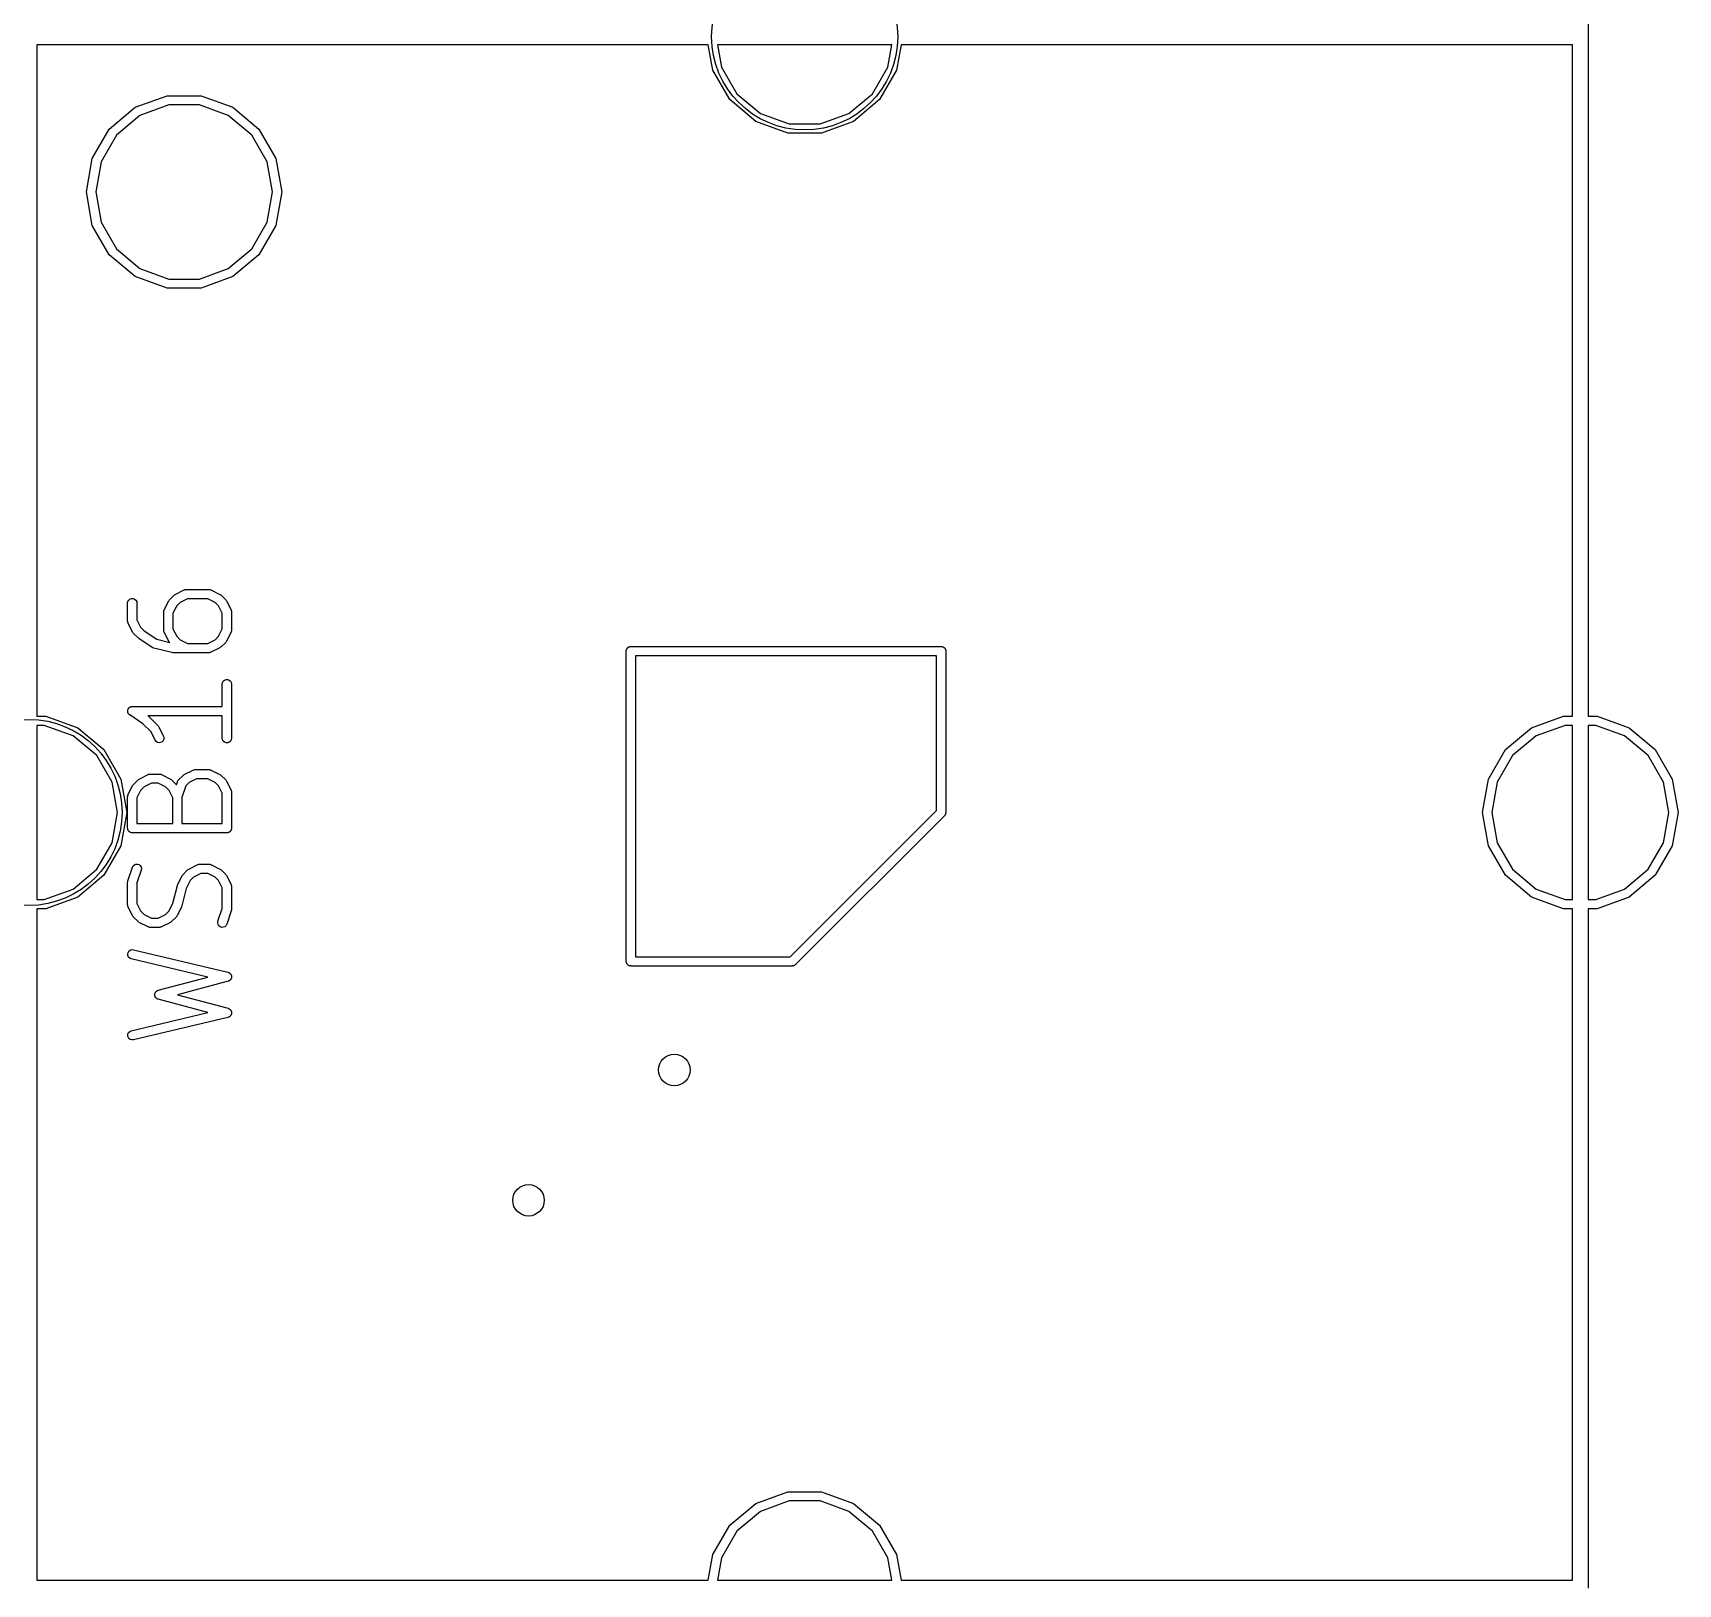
# Model space of a CAD drawing. Extents: x 0 to 102, y -163 to 0.
# Drawn here: x 75.06 to 101.58, y -99.94 to -74.94 of the extents above; entities that cross this region are included whole.
import ezdxf

# ---------------------------------------------------------------- set-up
doc = ezdxf.new("R2010")
doc.units = 0
doc.header["$MEASUREMENT"] = 0
doc.layers.add('BLACK', color=7, linetype='CONTINUOUS')

msp = doc.modelspace()

# ---------------------------------------------------------------- linework, layer by layer
at = {"layer": 'Black'}
for p, q in [((100.127, -64.0511), (100.127, -75)), ((100.127, -75), (100.127, -85.9489)), ((85.9474, -75.127), (75.127, -75.127)), ((75.127, -75.127), (75.127, -85.9489)), ((86.02, -75.5387), (85.9474, -75.127)), ((86.0974, -75.127), (86.1609, -75.4874)), ((88.9026, -75.127), (86.0974, -75.127)), ((88.8391, -75.4874), (88.9026, -75.127)), ((89.0526, -75.127), (88.98, -75.5387)), ((99.873, -75.127), (89.0526, -75.127)), ((99.873, -85.9489), (99.873, -75.127)), ((86.2935, -76.0124), (86.02, -75.5387)), ((86.1609, -75.4874), (86.4084, -75.916)), ((88.5916, -75.916), (88.8391, -75.4874)), ((88.98, -75.5387), (88.7065, -76.0124)), ((76.7125, -76.136), (77.2265, -75.9489)), ((77.2265, -75.9489), (77.7735, -75.9489)), ((77.7735, -75.9489), (78.2875, -76.136)), ((86.7125, -76.364), (86.2935, -76.0124)), ((86.4084, -75.916), (86.7875, -76.2341)), ((88.2125, -76.2341), (88.5916, -75.916)), ((88.7065, -76.0124), (88.2875, -76.364)), ((76.2935, -76.4876), (76.7125, -76.136)), ((76.7875, -76.2659), (76.4084, -76.584)), ((77.2526, -76.0966), (76.7875, -76.2659)), ((77.7474, -76.0966), (77.2526, -76.0966)), ((78.2125, -76.2659), (77.7474, -76.0966)), ((78.5916, -76.584), (78.2125, -76.2659)), ((78.2875, -76.136), (78.7065, -76.4876)), ((86.7875, -76.2341), (87.2526, -76.4034)), ((87.7474, -76.4034), (88.2125, -76.2341)), ((76.02, -76.9613), (76.2935, -76.4876)), ((76.4084, -76.584), (76.1609, -77.0126)), ((78.8391, -77.0126), (78.5916, -76.584)), ((78.7065, -76.4876), (78.98, -76.9613)), ((87.2265, -76.5511), (86.7125, -76.364)), ((87.7735, -76.5511), (87.2265, -76.5511)), ((87.2526, -76.4034), (87.7474, -76.4034)), ((88.2875, -76.364), (87.7735, -76.5511)), ((75.925, -77.5), (76.02, -76.9613)), ((76.1609, -77.0126), (76.075, -77.5)), ((78.925, -77.5), (78.8391, -77.0126)), ((78.98, -76.9613), (79.075, -77.5)), ((76.02, -78.0387), (75.925, -77.5)), ((76.075, -77.5), (76.1609, -77.9874)), ((78.8391, -77.9874), (78.925, -77.5)), ((79.075, -77.5), (78.98, -78.0387)), ((76.2935, -78.5124), (76.02, -78.0387)), ((76.1609, -77.9874), (76.4084, -78.416)), ((78.5916, -78.416), (78.8391, -77.9874)), ((78.98, -78.0387), (78.7065, -78.5124)), ((76.4084, -78.416), (76.7875, -78.7341)), ((78.2125, -78.7341), (78.5916, -78.416)), ((76.7125, -78.864), (76.2935, -78.5124)), ((76.7875, -78.7341), (77.2526, -78.9034)), ((77.7474, -78.9034), (78.2125, -78.7341)), ((78.7065, -78.5124), (78.2875, -78.864)), ((77.2265, -79.0511), (76.7125, -78.864)), ((77.2526, -78.9034), (77.7474, -78.9034)), ((78.2875, -78.864), (77.7735, -79.0511)), ((77.7735, -79.0511), (77.2265, -79.0511)), ((77.2655, -84.0724), (77.3381, -83.9998)), ((77.3381, -83.9998), (77.348, -83.9929)), ((77.348, -83.9929), (77.3576, -83.9858)), ((77.3576, -83.9858), (77.5027, -83.9132)), ((77.5027, -83.9132), (77.5069, -83.912)), ((77.5069, -83.912), (77.5106, -83.9098)), ((77.5106, -83.9098), (77.5193, -83.9083)), ((77.5193, -83.9083), (77.5277, -83.9058)), ((77.5277, -83.9058), (77.532, -83.906)), ((77.532, -83.906), (77.5363, -83.9053)), ((77.5363, -83.9053), (77.8991, -83.9053)), ((77.8991, -83.9053), (77.9034, -83.906)), ((77.9034, -83.906), (77.9077, -83.9058)), ((77.9077, -83.9058), (77.9161, -83.9083)), ((77.9161, -83.9083), (77.9248, -83.9098)), ((77.9248, -83.9098), (77.9285, -83.912)), ((77.9285, -83.912), (77.9327, -83.9132)), ((77.9327, -83.9132), (78.0778, -83.9858)), ((78.0778, -83.9858), (78.0875, -83.9929)), ((78.0875, -83.9929), (78.0973, -83.9998)), ((78.0973, -83.9998), (78.1699, -84.0724)), ((76.5904, -84.1254), (76.595, -84.0998)), ((76.5904, -84.4157), (76.5904, -84.1254)), ((76.595, -84.0998), (76.608, -84.0772)), ((76.608, -84.0772), (76.6279, -84.0605)), ((76.6279, -84.0605), (76.6524, -84.0516)), ((76.6524, -84.0516), (76.6785, -84.0516)), ((76.6785, -84.0516), (76.7029, -84.0605)), ((76.7029, -84.0605), (76.7229, -84.0772)), ((76.7229, -84.0772), (76.7359, -84.0998)), ((76.7359, -84.0998), (76.7404, -84.1254)), ((76.7404, -84.1254), (76.7404, -84.398)), ((77.171, -84.2706), (77.1718, -84.2663)), ((77.171, -84.5609), (77.171, -84.2706)), ((77.1715, -84.262), (77.174, -84.2536)), ((77.1718, -84.2663), (77.1715, -84.262)), ((77.174, -84.2536), (77.1755, -84.2449)), ((77.1755, -84.2449), (77.1777, -84.2412)), ((77.1777, -84.2412), (77.1789, -84.237)), ((77.1789, -84.237), (77.2515, -84.0919)), ((77.2515, -84.0919), (77.2586, -84.0822)), ((77.2586, -84.0822), (77.2655, -84.0724)), ((77.3802, -84.1699), (77.321, -84.2883)), ((77.321, -84.2883), (77.321, -84.5432)), ((77.4356, -84.1145), (77.3802, -84.1699)), ((77.554, -84.0553), (77.4356, -84.1145)), ((77.8814, -84.0553), (77.554, -84.0553)), ((77.9999, -84.1145), (77.8814, -84.0553)), ((78.0552, -84.1699), (77.9999, -84.1145)), ((78.1144, -84.2883), (78.0552, -84.1699)), ((78.1144, -84.5432), (78.1144, -84.2883)), ((78.1699, -84.0724), (78.1768, -84.0823)), ((78.1768, -84.0823), (78.1839, -84.0919)), ((78.1839, -84.0919), (78.2565, -84.237)), ((78.2565, -84.237), (78.2577, -84.2412)), ((78.2577, -84.2412), (78.2599, -84.2449)), ((78.2599, -84.2449), (78.2614, -84.2536)), ((78.2614, -84.2536), (78.2639, -84.262)), ((78.2639, -84.262), (78.2637, -84.2663)), ((78.2637, -84.2663), (78.2644, -84.2706)), ((78.2644, -84.2706), (78.2644, -84.5609)), ((76.5912, -84.42), (76.5904, -84.4157)), ((76.5909, -84.4243), (76.5912, -84.42)), ((76.5934, -84.4327), (76.5909, -84.4243)), ((76.595, -84.4414), (76.5934, -84.4327)), ((76.5971, -84.4451), (76.595, -84.4414)), ((76.5983, -84.4493), (76.5971, -84.4451)), ((76.6709, -84.5944), (76.5983, -84.4493)), ((76.7404, -84.398), (76.7996, -84.5164)), ((76.7996, -84.5164), (76.8584, -84.5751)), ((77.1718, -84.5651), (77.171, -84.5609)), ((77.1715, -84.5694), (77.1718, -84.5651)), ((77.174, -84.5779), (77.1715, -84.5694)), ((77.321, -84.5432), (77.3802, -84.6616)), ((78.0552, -84.6616), (78.1144, -84.5432)), ((78.2639, -84.5694), (78.2614, -84.5779)), ((78.2644, -84.5609), (78.2637, -84.5651)), ((78.2637, -84.5651), (78.2639, -84.5694)), ((76.6781, -84.6041), (76.6709, -84.5944)), ((76.685, -84.6139), (76.6781, -84.6041)), ((76.7575, -84.6865), (76.685, -84.6139)), ((76.7636, -84.6907), (76.7575, -84.6865)), ((76.769, -84.6958), (76.7636, -84.6907)), ((76.9867, -84.841), (76.769, -84.6958)), ((76.8584, -84.5751), (77.0591, -84.709)), ((77.0591, -84.709), (77.2676, -84.7611)), ((77.1755, -84.5865), (77.174, -84.5779)), ((77.1777, -84.5903), (77.1755, -84.5865)), ((77.1789, -84.5944), (77.1777, -84.5903)), ((77.2515, -84.7395), (77.1789, -84.5944)), ((77.2586, -84.7492), (77.2515, -84.7395)), ((77.2655, -84.759), (77.2586, -84.7492)), ((77.2676, -84.7611), (77.2655, -84.759)), ((77.3802, -84.6616), (77.4356, -84.7169)), ((77.4356, -84.7169), (77.554, -84.7761)), ((77.554, -84.7761), (77.8814, -84.7761)), ((77.8814, -84.7761), (77.9999, -84.7169)), ((77.9999, -84.7169), (78.0552, -84.6616)), ((78.0973, -84.8316), (78.0875, -84.8385)), ((78.1699, -84.759), (78.0973, -84.8316)), ((78.1768, -84.7492), (78.1699, -84.759)), ((78.1839, -84.7395), (78.1768, -84.7492)), ((78.2565, -84.5944), (78.1839, -84.7395)), ((78.2577, -84.5903), (78.2565, -84.5944)), ((78.2599, -84.5865), (78.2577, -84.5903)), ((78.2614, -84.5779), (78.2599, -84.5865)), ((84.6575, -84.8393), (84.6625, -84.835)), ((84.6625, -84.835), (84.6687, -84.8328)), ((84.6687, -84.8328), (84.6743, -84.8295)), ((84.6743, -84.8295), (84.6808, -84.8284)), ((84.6808, -84.8284), (84.687, -84.8261)), ((84.687, -84.8261), (84.6935, -84.8261)), ((84.6935, -84.8261), (84.7, -84.825)), ((84.7, -84.825), (89.7, -84.825)), ((89.7, -84.825), (89.7065, -84.8261)), ((89.7065, -84.8261), (89.713, -84.8261)), ((89.713, -84.8261), (89.7192, -84.8284)), ((89.7192, -84.8284), (89.7257, -84.8295)), ((89.7257, -84.8295), (89.7313, -84.8328)), ((89.7313, -84.8328), (89.7375, -84.835)), ((89.7375, -84.835), (89.7425, -84.8393)), ((76.9984, -84.8461), (76.9867, -84.841)), ((77.0101, -84.8513), (76.9984, -84.8461)), ((77.3004, -84.9239), (77.0101, -84.8513)), ((77.3095, -84.9245), (77.3004, -84.9239)), ((77.3186, -84.9261), (77.3095, -84.9245)), ((77.8991, -84.9261), (77.3186, -84.9261)), ((77.9034, -84.9254), (77.8991, -84.9261)), ((77.9077, -84.9256), (77.9034, -84.9254)), ((77.9161, -84.9231), (77.9077, -84.9256)), ((77.9248, -84.9216), (77.9161, -84.9231)), ((77.9285, -84.9195), (77.9248, -84.9216)), ((77.9327, -84.9182), (77.9285, -84.9195)), ((78.0778, -84.8457), (77.9327, -84.9182)), ((78.0875, -84.8385), (78.0778, -84.8457)), ((84.625, -84.9), (84.6261, -84.8935)), ((84.625, -89.9), (84.625, -84.9)), ((84.6261, -84.887), (84.6284, -84.8808)), ((84.6261, -84.8935), (84.6261, -84.887)), ((84.6284, -84.8808), (84.6295, -84.8743)), ((84.6295, -84.8743), (84.6328, -84.8687)), ((84.6328, -84.8687), (84.635, -84.8625)), ((84.635, -84.8625), (84.6393, -84.8575)), ((84.6393, -84.8575), (84.6425, -84.8518)), ((84.6425, -84.8518), (84.6476, -84.8476)), ((84.6476, -84.8476), (84.6518, -84.8425)), ((84.6518, -84.8425), (84.6575, -84.8393)), ((84.775, -84.975), (84.775, -89.825)), ((89.625, -84.975), (84.775, -84.975)), ((89.625, -87.4689), (89.625, -84.975)), ((89.7425, -84.8393), (89.7482, -84.8425)), ((89.7482, -84.8425), (89.7524, -84.8476)), ((89.7524, -84.8476), (89.7575, -84.8518)), ((89.7575, -84.8518), (89.7607, -84.8575)), ((89.7607, -84.8575), (89.765, -84.8625)), ((89.765, -84.8625), (89.7672, -84.8687)), ((89.7672, -84.8687), (89.7705, -84.8743)), ((89.7705, -84.8743), (89.7716, -84.8808)), ((89.7716, -84.8808), (89.7739, -84.887)), ((89.7739, -84.887), (89.7739, -84.8935)), ((89.7739, -84.8935), (89.775, -84.9)), ((89.775, -84.9), (89.775, -87.5)), ((78.132, -85.3835), (78.1519, -85.3668)), ((78.1519, -85.3668), (78.1764, -85.3579)), ((78.1764, -85.3579), (78.2025, -85.3579)), ((78.2025, -85.3579), (78.2269, -85.3668)), ((78.2269, -85.3668), (78.2469, -85.3835)), ((78.1144, -85.4317), (78.119, -85.4061)), ((78.1144, -85.7921), (78.1144, -85.4317)), ((78.119, -85.4061), (78.132, -85.3835)), ((78.2469, -85.3835), (78.2599, -85.4061)), ((78.2599, -85.4061), (78.2644, -85.4317)), ((78.2644, -85.4317), (78.2644, -86.3026)), ((76.5906, -85.8623), (76.5916, -85.8583)), ((76.5916, -85.8712), (76.5906, -85.8623)), ((76.5916, -85.8541), (76.5946, -85.8457)), ((76.5916, -85.8583), (76.5916, -85.8541)), ((76.5916, -85.8802), (76.5916, -85.8712)), ((76.593, -85.8841), (76.5916, -85.8802)), ((76.5934, -85.8882), (76.593, -85.8841)), ((76.5974, -85.8962), (76.5934, -85.8882)), ((76.5946, -85.8457), (76.5967, -85.837)), ((76.5967, -85.837), (76.5991, -85.8336)), ((76.6005, -85.9046), (76.5974, -85.8962)), ((76.5991, -85.8336), (76.6005, -85.8296)), ((76.6005, -85.8296), (76.6062, -85.8228)), ((76.6062, -85.8228), (76.6112, -85.8153)), ((76.6112, -85.8153), (76.6145, -85.8129)), ((76.6145, -85.8129), (76.6172, -85.8097)), ((76.6172, -85.8097), (76.625, -85.8052)), ((76.625, -85.8052), (76.6322, -85.7999)), ((76.6322, -85.7999), (76.6362, -85.7987)), ((76.6362, -85.7987), (76.6398, -85.7967)), ((76.6398, -85.7967), (76.6486, -85.7951)), ((76.6486, -85.7951), (76.6572, -85.7926)), ((76.6572, -85.7926), (76.6613, -85.7929)), ((76.6613, -85.7929), (76.6654, -85.7921)), ((76.6654, -85.7921), (78.1144, -85.7921)), ((75.127, -85.9489), (75.2735, -85.9489)), ((75.2474, -86.0966), (75.127, -86.0966)), ((75.127, -86.0966), (75.127, -88.9034)), ((75.7125, -86.2659), (75.2474, -86.0966)), ((75.2735, -85.9489), (75.7875, -86.136)), ((75.7875, -86.136), (76.2065, -86.4876)), ((76.6031, -85.9078), (76.6005, -85.9046)), ((76.605, -85.9116), (76.6031, -85.9078)), ((76.6115, -85.9177), (76.605, -85.9116)), ((76.6172, -85.9246), (76.6115, -85.9177)), ((76.6208, -85.9267), (76.6172, -85.9246)), ((76.6238, -85.9295), (76.6208, -85.9267)), ((76.8354, -86.0706), (76.6238, -85.9295)), ((76.9666, -86.2019), (76.8354, -86.0706)), ((78.1144, -85.9421), (76.9131, -85.9421)), ((76.9131, -85.9421), (76.9247, -85.9499)), ((76.9247, -85.9499), (76.9301, -85.955)), ((76.9301, -85.955), (76.9362, -85.9593)), ((76.9362, -85.9593), (77.0813, -86.1044)), ((77.0813, -86.1044), (77.0882, -86.1142)), ((77.0882, -86.1142), (77.0954, -86.1239)), ((77.0954, -86.1239), (77.1679, -86.269)), ((78.1144, -86.3026), (78.1144, -85.9421)), ((98.7935, -86.4876), (99.2125, -86.136)), ((99.2125, -86.136), (99.7265, -85.9489)), ((99.7526, -86.0966), (99.2875, -86.2659)), ((99.7265, -85.9489), (99.873, -85.9489)), ((99.873, -86.0966), (99.7526, -86.0966)), ((99.873, -88.9034), (99.873, -86.0966)), ((100.127, -85.9489), (100.273, -85.9489)), ((100.247, -86.0966), (100.127, -86.0966)), ((100.127, -86.0966), (100.127, -88.9034)), ((100.712, -86.2659), (100.247, -86.0966)), ((100.273, -85.9489), (100.787, -86.136)), ((100.787, -86.136), (101.207, -86.4876)), ((76.0916, -86.584), (75.7125, -86.2659)), ((77.0338, -86.3361), (76.9666, -86.2019)), ((77.0493, -86.357), (77.0338, -86.3361)), ((77.071, -86.3714), (77.0493, -86.357)), ((77.0964, -86.3774), (77.071, -86.3714)), ((77.1222, -86.3745), (77.0964, -86.3774)), ((77.1455, -86.3628), (77.1222, -86.3745)), ((77.1634, -86.3439), (77.1455, -86.3628)), ((77.1738, -86.32), (77.1634, -86.3439)), ((77.1679, -86.269), (77.1754, -86.294)), ((77.1754, -86.294), (77.1738, -86.32)), ((78.119, -86.3282), (78.1144, -86.3026)), ((78.132, -86.3508), (78.119, -86.3282)), ((78.1519, -86.3675), (78.132, -86.3508)), ((78.1764, -86.3764), (78.1519, -86.3675)), ((78.2025, -86.3764), (78.1764, -86.3764)), ((78.2269, -86.3675), (78.2025, -86.3764)), ((78.2469, -86.3508), (78.2269, -86.3675)), ((78.2599, -86.3282), (78.2469, -86.3508)), ((78.2644, -86.3026), (78.2599, -86.3282)), ((99.2875, -86.2659), (98.9084, -86.584)), ((101.092, -86.584), (100.712, -86.2659)), ((76.3391, -87.0126), (76.0916, -86.584)), ((76.2065, -86.4876), (76.48, -86.9613)), ((98.52, -86.9613), (98.7935, -86.4876)), ((98.9084, -86.584), (98.6609, -87.0126)), ((101.339, -87.0126), (101.092, -86.584)), ((101.207, -86.4876), (101.48, -86.9613)), ((76.777, -86.9612), (76.9222, -86.8886)), ((76.9222, -86.8886), (76.9263, -86.8874)), ((76.9263, -86.8874), (76.9301, -86.8852)), ((76.9301, -86.8852), (76.9387, -86.8837)), ((76.9387, -86.8837), (76.9471, -86.8812)), ((76.9471, -86.8812), (76.9515, -86.8815)), ((76.9515, -86.8815), (76.9557, -86.8807)), ((76.9557, -86.8807), (77.1009, -86.8807)), ((77.1009, -86.8807), (77.1051, -86.8815)), ((77.1051, -86.8815), (77.1094, -86.8812)), ((77.1094, -86.8812), (77.1179, -86.8837)), ((77.1179, -86.8837), (77.1265, -86.8852)), ((77.1265, -86.8852), (77.1303, -86.8874)), ((77.1303, -86.8874), (77.1344, -86.8886)), ((77.1344, -86.8886), (77.2795, -86.9612)), ((77.4107, -86.9753), (77.4833, -86.9027)), ((77.4833, -86.9027), (77.4931, -86.8958)), ((77.4931, -86.8958), (77.5027, -86.8886)), ((77.5027, -86.8886), (77.6479, -86.8161)), ((77.6479, -86.8161), (77.652, -86.8148)), ((77.652, -86.8148), (77.6558, -86.8127)), ((77.6558, -86.8127), (77.6644, -86.8111)), ((77.6644, -86.8111), (77.6729, -86.8086)), ((77.6729, -86.8086), (77.6772, -86.8089)), ((77.6772, -86.8089), (77.6814, -86.8081)), ((77.6814, -86.8081), (77.8991, -86.8081)), ((77.8991, -86.8081), (77.9034, -86.8089)), ((77.9034, -86.8089), (77.9077, -86.8086)), ((77.9077, -86.8086), (77.9161, -86.8111)), ((77.9161, -86.8111), (77.9248, -86.8127)), ((77.9248, -86.8127), (77.9285, -86.8148)), ((77.9285, -86.8148), (77.9327, -86.8161)), ((77.9327, -86.8161), (78.0778, -86.8886)), ((78.0778, -86.8886), (78.0875, -86.8958)), ((78.0875, -86.8958), (78.0973, -86.9027)), ((78.0973, -86.9027), (78.1699, -86.9753)), ((76.425, -87.5), (76.3391, -87.0126)), ((76.48, -86.9613), (76.575, -87.5)), ((76.5934, -87.229), (76.595, -87.2203)), ((76.595, -87.2203), (76.5971, -87.2166)), ((76.5971, -87.2166), (76.5983, -87.2125)), ((76.5983, -87.2125), (76.6709, -87.0673)), ((76.6709, -87.0673), (76.6781, -87.0577)), ((76.6781, -87.0577), (76.685, -87.0478)), ((76.685, -87.0478), (76.7575, -86.9753)), ((76.7996, -87.1453), (76.7404, -87.2637)), ((76.7575, -86.9753), (76.7674, -86.9684)), ((76.7674, -86.9684), (76.777, -86.9612)), ((76.855, -87.0899), (76.7996, -87.1453)), ((76.9734, -87.0307), (76.855, -87.0899)), ((77.0832, -87.0307), (76.9734, -87.0307)), ((77.2016, -87.0899), (77.0832, -87.0307)), ((77.2569, -87.1453), (77.2016, -87.0899)), ((77.3161, -87.2637), (77.2569, -87.1453)), ((77.2795, -86.9612), (77.2892, -86.9684)), ((77.2892, -86.9684), (77.299, -86.9753)), ((77.299, -86.9753), (77.3716, -87.0478)), ((77.3716, -87.0478), (77.376, -87.0542)), ((77.376, -87.0542), (77.3926, -87.0046)), ((77.3926, -87.0046), (77.3946, -87.0008)), ((77.3946, -87.0008), (77.3957, -86.9966)), ((77.3957, -86.9966), (77.4008, -86.9894)), ((77.4008, -86.9894), (77.405, -86.9817)), ((77.405, -86.9817), (77.4082, -86.9788)), ((77.4082, -86.9788), (77.4107, -86.9753)), ((77.5293, -87.0688), (77.4661, -87.2582)), ((77.5807, -87.0174), (77.5293, -87.0688)), ((77.6991, -86.9581), (77.5807, -87.0174)), ((77.8814, -86.9581), (77.6991, -86.9581)), ((77.9999, -87.0174), (77.8814, -86.9581)), ((78.0552, -87.0727), (77.9999, -87.0174)), ((78.1144, -87.1911), (78.0552, -87.0727)), ((78.1144, -87.679), (78.1144, -87.1911)), ((78.1699, -86.9753), (78.1768, -86.9851)), ((78.1768, -86.9851), (78.1839, -86.9947)), ((78.1839, -86.9947), (78.2565, -87.1399)), ((78.2565, -87.1399), (78.2577, -87.144)), ((78.2577, -87.144), (78.2599, -87.1478)), ((78.2599, -87.1478), (78.2614, -87.1564)), ((78.2614, -87.1564), (78.2639, -87.1649)), ((78.2639, -87.1649), (78.2637, -87.1692)), ((78.2637, -87.1692), (78.2644, -87.1734)), ((78.2644, -87.1734), (78.2644, -87.754)), ((98.425, -87.5), (98.52, -86.9613)), ((98.6609, -87.0126), (98.575, -87.5)), ((101.425, -87.5), (101.339, -87.0126)), ((101.48, -86.9613), (101.575, -87.5)), ((76.5904, -87.246), (76.5912, -87.2417)), ((76.5904, -87.754), (76.5904, -87.246)), ((76.5909, -87.2374), (76.5934, -87.229)), ((76.5912, -87.2417), (76.5909, -87.2374)), ((76.7404, -87.2637), (76.7404, -87.679)), ((77.3161, -87.679), (77.3161, -87.2637)), ((77.4661, -87.2582), (77.4661, -87.679)), ((87.2689, -89.825), (89.625, -87.4689)), ((76.3391, -87.9874), (76.425, -87.5)), ((76.575, -87.5), (76.48, -88.0387)), ((76.7404, -87.679), (77.3161, -87.679)), ((77.4661, -87.679), (78.1144, -87.679)), ((89.753, -87.553), (87.353, -89.953)), ((89.7549, -87.5503), (89.753, -87.553)), ((89.7575, -87.5482), (89.7549, -87.5503)), ((89.7623, -87.5397), (89.7575, -87.5482)), ((89.768, -87.5317), (89.7623, -87.5397)), ((89.7688, -87.5285), (89.768, -87.5317)), ((89.7705, -87.5257), (89.7688, -87.5285)), ((89.7722, -87.516), (89.7705, -87.5257)), ((89.7747, -87.5065), (89.7722, -87.516)), ((89.775, -87.5), (89.7744, -87.5032)), ((89.7744, -87.5032), (89.7747, -87.5065)), ((98.52, -88.0387), (98.425, -87.5)), ((98.575, -87.5), (98.6609, -87.9874)), ((101.339, -87.9874), (101.425, -87.5)), ((101.575, -87.5), (101.48, -88.0387)), ((76.0916, -88.416), (76.3391, -87.9874)), ((76.5916, -87.7605), (76.5904, -87.754)), ((76.5916, -87.767), (76.5916, -87.7605)), ((76.5938, -87.7732), (76.5916, -87.767)), ((76.595, -87.7797), (76.5938, -87.7732)), ((76.5982, -87.7853), (76.595, -87.7797)), ((76.6005, -87.7915), (76.5982, -87.7853)), ((76.6047, -87.7965), (76.6005, -87.7915)), ((76.608, -87.8022), (76.6047, -87.7965)), ((76.613, -87.8064), (76.608, -87.8022)), ((76.6172, -87.8115), (76.613, -87.8064)), ((76.6229, -87.8147), (76.6172, -87.8115)), ((76.6279, -87.819), (76.6229, -87.8147)), ((76.6341, -87.8212), (76.6279, -87.819)), ((76.6398, -87.8245), (76.6341, -87.8212)), ((76.6462, -87.8256), (76.6398, -87.8245)), ((76.6524, -87.8279), (76.6462, -87.8256)), ((76.659, -87.8279), (76.6524, -87.8279)), ((76.6654, -87.829), (76.659, -87.8279)), ((78.1894, -87.829), (76.6654, -87.829)), ((78.1959, -87.8279), (78.1894, -87.829)), ((78.2025, -87.8279), (78.1959, -87.8279)), ((78.2086, -87.8256), (78.2025, -87.8279)), ((78.2151, -87.8245), (78.2086, -87.8256)), ((78.2208, -87.8212), (78.2151, -87.8245)), ((78.2269, -87.819), (78.2208, -87.8212)), ((78.232, -87.8147), (78.2269, -87.819)), ((78.2376, -87.8115), (78.232, -87.8147)), ((78.2419, -87.8064), (78.2376, -87.8115)), ((78.2469, -87.8022), (78.2419, -87.8064)), ((78.2502, -87.7965), (78.2469, -87.8022)), ((78.2544, -87.7915), (78.2502, -87.7965)), ((78.2566, -87.7853), (78.2544, -87.7915)), ((78.2599, -87.7797), (78.2566, -87.7853)), ((78.261, -87.7732), (78.2599, -87.7797)), ((78.2633, -87.767), (78.261, -87.7732)), ((78.2644, -87.754), (78.2633, -87.7605)), ((78.2633, -87.7605), (78.2633, -87.767)), ((98.6609, -87.9874), (98.9084, -88.416)), ((101.092, -88.416), (101.339, -87.9874)), ((76.48, -88.0387), (76.2065, -88.5124)), ((98.7935, -88.5124), (98.52, -88.0387)), ((101.48, -88.0387), (101.207, -88.5124)), ((75.7125, -88.7341), (76.0916, -88.416)), ((76.2065, -88.5124), (75.7875, -88.864)), ((76.5943, -88.6011), (76.6668, -88.3834)), ((76.6668, -88.3834), (76.6793, -88.3605)), ((76.6793, -88.3605), (76.6987, -88.3432)), ((76.6987, -88.3432), (76.723, -88.3337)), ((76.723, -88.3337), (76.749, -88.333)), ((76.8092, -88.4309), (76.7404, -88.637)), ((76.749, -88.333), (76.7737, -88.3412)), ((76.7737, -88.3412), (76.7941, -88.3574)), ((76.7941, -88.3574), (76.8077, -88.3796)), ((76.8077, -88.3796), (76.813, -88.4051)), ((76.813, -88.4051), (76.8092, -88.4309)), ((77.3966, -88.6639), (77.4692, -88.5187)), ((77.4692, -88.5187), (77.4764, -88.5091)), ((77.4764, -88.5091), (77.4833, -88.4993)), ((77.4833, -88.4993), (77.5558, -88.4267)), ((77.5558, -88.4267), (77.5657, -88.4198)), ((77.5657, -88.4198), (77.5753, -88.4126)), ((77.5753, -88.4126), (77.7205, -88.3401)), ((77.6533, -88.5414), (77.5979, -88.5967)), ((77.7717, -88.4821), (77.6533, -88.5414)), ((77.7205, -88.3401), (77.7246, -88.3388)), ((77.7246, -88.3388), (77.7283, -88.3367)), ((77.7283, -88.3367), (77.737, -88.3351)), ((77.737, -88.3351), (77.7454, -88.3326)), ((77.7454, -88.3326), (77.7497, -88.3329)), ((77.7497, -88.3329), (77.754, -88.3321)), ((77.754, -88.3321), (77.8991, -88.3321)), ((77.8814, -88.4821), (77.7717, -88.4821)), ((77.9999, -88.5414), (77.8814, -88.4821)), ((77.8991, -88.3321), (77.9034, -88.3329)), ((77.9034, -88.3329), (77.9077, -88.3326)), ((77.9077, -88.3326), (77.9161, -88.3351)), ((77.9161, -88.3351), (77.9248, -88.3367)), ((77.9248, -88.3367), (77.9285, -88.3388)), ((77.9285, -88.3388), (77.9327, -88.3401)), ((77.9327, -88.3401), (78.0778, -88.4126)), ((78.0552, -88.5967), (77.9999, -88.5414)), ((78.0778, -88.4126), (78.0875, -88.4198)), ((78.0875, -88.4198), (78.0973, -88.4267)), ((78.0973, -88.4267), (78.1699, -88.4993)), ((78.1699, -88.4993), (78.1768, -88.5091)), ((78.1768, -88.5091), (78.1839, -88.5187)), ((78.1839, -88.5187), (78.2565, -88.6639)), ((99.2125, -88.864), (98.7935, -88.5124)), ((98.9084, -88.416), (99.2875, -88.7341)), ((100.712, -88.7341), (101.092, -88.416)), ((101.207, -88.5124), (100.787, -88.864)), ((75.2474, -88.9034), (75.7125, -88.7341)), ((76.5904, -88.6249), (76.5925, -88.613)), ((76.5904, -88.9877), (76.5904, -88.6249)), ((76.5925, -88.613), (76.5943, -88.6011)), ((76.7404, -88.637), (76.7404, -88.97)), ((77.3204, -88.9615), (77.391, -88.6792)), ((77.391, -88.6792), (77.3943, -88.6717)), ((77.3943, -88.6717), (77.3966, -88.6639)), ((77.5345, -88.7236), (77.4639, -89.0059)), ((77.5979, -88.5967), (77.5345, -88.7236)), ((78.1144, -88.7151), (78.0552, -88.5967)), ((78.1144, -89.0481), (78.1144, -88.7151)), ((78.2565, -88.6639), (78.2577, -88.668)), ((78.2577, -88.668), (78.2599, -88.6718)), ((78.2599, -88.6718), (78.2614, -88.6804)), ((78.2614, -88.6804), (78.2639, -88.6889)), ((78.2639, -88.6889), (78.2637, -88.6932)), ((78.2637, -88.6932), (78.2644, -88.6974)), ((78.2644, -88.6974), (78.2644, -89.0603)), ((99.2875, -88.7341), (99.7526, -88.9034)), ((100.247, -88.9034), (100.712, -88.7341)), ((75.127, -88.9034), (75.2474, -88.9034)), ((75.2735, -89.0511), (75.127, -89.0511)), ((75.127, -89.0511), (75.127, -99.873)), ((75.7875, -88.864), (75.2735, -89.0511)), ((76.5912, -88.992), (76.5904, -88.9877)), ((76.5909, -88.9963), (76.5912, -88.992)), ((76.5934, -89.0047), (76.5909, -88.9963)), ((76.595, -89.0134), (76.5934, -89.0047)), ((76.5971, -89.0171), (76.595, -89.0134)), ((76.5983, -89.0213), (76.5971, -89.0171)), ((76.6709, -89.1664), (76.5983, -89.0213)), ((76.7404, -88.97), (76.7996, -89.0884)), ((77.2569, -89.0884), (77.3204, -88.9615)), ((77.4582, -89.0213), (77.3857, -89.1664)), ((77.4606, -89.0134), (77.4582, -89.0213)), ((77.4639, -89.0059), (77.4606, -89.0134)), ((78.0457, -89.2543), (78.1144, -89.0481)), ((78.2623, -89.0721), (78.2606, -89.084)), ((78.2644, -89.0603), (78.2623, -89.0721)), ((99.7265, -89.0511), (99.2125, -88.864)), ((99.873, -89.0511), (99.7265, -89.0511)), ((99.7526, -88.9034), (99.873, -88.9034)), ((99.873, -99.873), (99.873, -89.0511)), ((100.127, -88.9034), (100.247, -88.9034)), ((100.273, -89.0511), (100.127, -89.0511)), ((100.127, -89.0511), (100.127, -100)), ((100.787, -88.864), (100.273, -89.0511)), ((76.6781, -89.176), (76.6709, -89.1664)), ((76.685, -89.1859), (76.6781, -89.176)), ((76.7575, -89.2585), (76.685, -89.1859)), ((76.7674, -89.2654), (76.7575, -89.2585)), ((76.777, -89.2725), (76.7674, -89.2654)), ((76.9222, -89.3451), (76.777, -89.2725)), ((76.7996, -89.0884), (76.855, -89.1438)), ((76.855, -89.1438), (76.9734, -89.203)), ((76.9734, -89.203), (77.0832, -89.203)), ((77.0832, -89.203), (77.2016, -89.1438)), ((77.2795, -89.2725), (77.1344, -89.3451)), ((77.2016, -89.1438), (77.2569, -89.0884)), ((77.2892, -89.2654), (77.2795, -89.2725)), ((77.299, -89.2585), (77.2892, -89.2654)), ((77.3716, -89.1859), (77.299, -89.2585)), ((77.3785, -89.176), (77.3716, -89.1859)), ((77.3857, -89.1664), (77.3785, -89.176)), ((78.0419, -89.28), (78.0457, -89.2543)), ((78.0471, -89.3056), (78.0419, -89.28)), ((78.0607, -89.3278), (78.0471, -89.3056)), ((78.0811, -89.344), (78.0607, -89.3278)), ((78.1561, -89.3419), (78.1319, -89.3515)), ((78.1756, -89.3246), (78.1561, -89.3419)), ((78.188, -89.3017), (78.1756, -89.3246)), ((78.2606, -89.084), (78.188, -89.3017)), ((76.9263, -89.3463), (76.9222, -89.3451)), ((76.9301, -89.3485), (76.9263, -89.3463)), ((76.9387, -89.35), (76.9301, -89.3485)), ((76.9471, -89.3525), (76.9387, -89.35)), ((76.9515, -89.3522), (76.9471, -89.3525)), ((76.9557, -89.353), (76.9515, -89.3522)), ((77.1009, -89.353), (76.9557, -89.353)), ((77.1051, -89.3522), (77.1009, -89.353)), ((77.1094, -89.3525), (77.1051, -89.3522)), ((77.1179, -89.35), (77.1094, -89.3525)), ((77.1265, -89.3485), (77.1179, -89.35)), ((77.1303, -89.3463), (77.1265, -89.3485)), ((77.1344, -89.3451), (77.1303, -89.3463)), ((78.1059, -89.3522), (78.0811, -89.344)), ((78.1319, -89.3515), (78.1059, -89.3522)), ((76.5906, -89.7816), (76.5966, -89.7562)), ((76.5936, -89.8074), (76.5906, -89.7816)), ((76.6052, -89.8307), (76.5936, -89.8074)), ((76.5966, -89.7562), (76.6109, -89.7345)), ((76.6242, -89.8486), (76.6052, -89.8307)), ((76.6109, -89.7345), (76.6318, -89.7189)), ((76.6481, -89.859), (76.6242, -89.8486)), ((76.6318, -89.7189), (76.6568, -89.7115)), ((77.8829, -90.153), (76.6481, -89.859)), ((76.6568, -89.7115), (76.6828, -89.713)), ((76.6828, -89.713), (78.2068, -90.0759)), ((84.775, -89.825), (87.2689, -89.825)), ((78.2068, -90.0759), (78.2138, -90.0789)), ((78.2138, -90.0789), (78.2212, -90.0809)), ((78.2212, -90.0809), (78.2257, -90.0841)), ((78.2257, -90.0841), (78.2307, -90.0862)), ((78.2307, -90.0862), (78.2363, -90.0915)), ((78.2363, -90.0915), (78.2425, -90.0959)), ((78.2425, -90.0959), (78.2457, -90.1004)), ((78.2457, -90.1004), (78.2496, -90.1041)), ((78.2496, -90.1041), (78.2531, -90.111)), ((78.2531, -90.111), (78.2574, -90.1172)), ((78.2574, -90.1172), (78.2588, -90.1225)), ((78.2588, -90.1225), (78.2613, -90.1274)), ((78.2613, -90.1274), (78.2622, -90.135)), ((78.2622, -90.135), (78.2642, -90.1424)), ((84.6261, -89.9065), (84.625, -89.9)), ((84.6261, -89.913), (84.6261, -89.9065)), ((84.6284, -89.9192), (84.6261, -89.913)), ((84.6295, -89.9257), (84.6284, -89.9192)), ((84.6328, -89.9313), (84.6295, -89.9257)), ((84.635, -89.9375), (84.6328, -89.9313)), ((84.6393, -89.9425), (84.635, -89.9375)), ((84.6425, -89.9482), (84.6393, -89.9425)), ((84.6476, -89.9524), (84.6425, -89.9482)), ((84.6518, -89.9575), (84.6476, -89.9524)), ((84.6575, -89.9607), (84.6518, -89.9575)), ((84.6625, -89.965), (84.6575, -89.9607)), ((84.6687, -89.9672), (84.6625, -89.965)), ((84.6743, -89.9705), (84.6687, -89.9672)), ((84.6808, -89.9716), (84.6743, -89.9705)), ((84.687, -89.9739), (84.6808, -89.9716)), ((84.6935, -89.9739), (84.687, -89.9739)), ((84.7, -89.975), (84.6935, -89.9739)), ((87.3, -89.975), (84.7, -89.975)), ((87.3033, -89.9744), (87.3, -89.975)), ((87.3065, -89.9747), (87.3033, -89.9744)), ((87.316, -89.9722), (87.3065, -89.9747)), ((87.3257, -89.9705), (87.316, -89.9722)), ((87.3285, -89.9688), (87.3257, -89.9705)), ((87.3317, -89.968), (87.3285, -89.9688)), ((87.3397, -89.9624), (87.3317, -89.968)), ((87.3482, -89.9575), (87.3397, -89.9624)), ((87.3503, -89.9549), (87.3482, -89.9575)), ((87.353, -89.953), (87.3503, -89.9549)), ((77.0328, -90.4075), (77.0367, -90.4021)), ((77.0367, -90.4021), (77.0395, -90.3961)), ((77.0395, -90.3961), (77.0441, -90.3915)), ((77.0441, -90.3915), (77.0478, -90.3862)), ((77.0478, -90.3862), (77.0532, -90.3824)), ((77.0532, -90.3824), (77.0579, -90.3777)), ((77.0579, -90.3777), (77.0638, -90.3749)), ((77.0638, -90.3749), (77.0691, -90.3712)), ((77.0691, -90.3712), (77.0755, -90.3695)), ((77.0755, -90.3695), (77.0815, -90.3667)), ((77.0815, -90.3667), (77.8829, -90.153)), ((78.2088, -90.2213), (77.3919, -90.4391)), ((78.2157, -90.2181), (78.2088, -90.2213)), ((78.223, -90.2159), (78.2157, -90.2181)), ((78.2274, -90.2127), (78.223, -90.2159)), ((78.2324, -90.2103), (78.2274, -90.2127)), ((78.2378, -90.2049), (78.2324, -90.2103)), ((78.2439, -90.2004), (78.2378, -90.2049)), ((78.2469, -90.1958), (78.2439, -90.2004)), ((78.2508, -90.1919), (78.2469, -90.1958)), ((78.2541, -90.185), (78.2508, -90.1919)), ((78.2583, -90.1786), (78.2541, -90.185)), ((78.2595, -90.1733), (78.2583, -90.1786)), ((78.2618, -90.1684), (78.2595, -90.1733)), ((78.2625, -90.1607), (78.2618, -90.1684)), ((78.2643, -90.1533), (78.2625, -90.1607)), ((78.2642, -90.1424), (78.2637, -90.1479)), ((78.2637, -90.1479), (78.2643, -90.1533)), ((77.0261, -90.4327), (77.0278, -90.4263)), ((77.0267, -90.4391), (77.0261, -90.4327)), ((77.0261, -90.4456), (77.0267, -90.4391)), ((77.0278, -90.452), (77.0261, -90.4456)), ((77.0278, -90.4263), (77.0284, -90.4196)), ((77.0284, -90.4586), (77.0278, -90.452)), ((77.0284, -90.4196), (77.0312, -90.4138)), ((77.0312, -90.4645), (77.0284, -90.4586)), ((77.0312, -90.4138), (77.0328, -90.4075)), ((77.0328, -90.4708), (77.0312, -90.4645)), ((77.0367, -90.4762), (77.0328, -90.4708)), ((77.0395, -90.4822), (77.0367, -90.4762)), ((77.0441, -90.4868), (77.0395, -90.4822)), ((77.0478, -90.4921), (77.0441, -90.4868)), ((77.0532, -90.4959), (77.0478, -90.4921)), ((77.0579, -90.5006), (77.0532, -90.4959)), ((77.0638, -90.5034), (77.0579, -90.5006)), ((77.0691, -90.5071), (77.0638, -90.5034)), ((77.0755, -90.5088), (77.0691, -90.5071)), ((77.0815, -90.5116), (77.0755, -90.5088)), ((77.8829, -90.7253), (77.0815, -90.5116)), ((77.3919, -90.4391), (78.2088, -90.657)), ((78.2088, -90.657), (78.2157, -90.6602)), ((78.2157, -90.6602), (78.223, -90.6624)), ((78.223, -90.6624), (78.2274, -90.6656)), ((78.2274, -90.6656), (78.2324, -90.6679)), ((78.2324, -90.6679), (78.2378, -90.6733)), ((76.6481, -91.0193), (77.8829, -90.7253)), ((78.2068, -90.8024), (76.6828, -91.1652)), ((78.2138, -90.7994), (78.2068, -90.8024)), ((78.2212, -90.7974), (78.2138, -90.7994)), ((78.2257, -90.7942), (78.2212, -90.7974)), ((78.2307, -90.792), (78.2257, -90.7942)), ((78.2363, -90.7868), (78.2307, -90.792)), ((78.2425, -90.7824), (78.2363, -90.7868)), ((78.2378, -90.6733), (78.2439, -90.6779)), ((78.2457, -90.7779), (78.2425, -90.7824)), ((78.2439, -90.6779), (78.2469, -90.6825)), ((78.2496, -90.7742), (78.2457, -90.7779)), ((78.2469, -90.6825), (78.2508, -90.6863)), ((78.2531, -90.7673), (78.2496, -90.7742)), ((78.2508, -90.6863), (78.2541, -90.6933)), ((78.2574, -90.761), (78.2531, -90.7673)), ((78.2541, -90.6933), (78.2583, -90.6997)), ((78.2588, -90.7558), (78.2574, -90.761)), ((78.2583, -90.6997), (78.2595, -90.705)), ((78.2613, -90.7509), (78.2588, -90.7558)), ((78.2595, -90.705), (78.2618, -90.7099)), ((78.2622, -90.7433), (78.2613, -90.7509)), ((78.2618, -90.7099), (78.2625, -90.7175)), ((78.2642, -90.7359), (78.2622, -90.7433)), ((78.2625, -90.7175), (78.2643, -90.725)), ((78.2643, -90.725), (78.2637, -90.7304)), ((78.2637, -90.7304), (78.2642, -90.7359)), ((76.5906, -91.0967), (76.5936, -91.0708)), ((76.5966, -91.1221), (76.5906, -91.0967)), ((76.5936, -91.0708), (76.6052, -91.0476)), ((76.6109, -91.1438), (76.5966, -91.1221)), ((76.6052, -91.0476), (76.6242, -91.0297)), ((76.6318, -91.1593), (76.6109, -91.1438)), ((76.6242, -91.0297), (76.6481, -91.0193)), ((76.6568, -91.1668), (76.6318, -91.1593)), ((76.6828, -91.1652), (76.6568, -91.1668)), ((86.7125, -98.636), (87.2265, -98.4489)), ((87.2526, -98.5966), (86.7875, -98.7659)), ((87.2265, -98.4489), (87.7735, -98.4489)), ((87.7474, -98.5966), (87.2526, -98.5966)), ((88.2125, -98.7659), (87.7474, -98.5966)), ((87.7735, -98.4489), (88.2875, -98.636)), ((86.2935, -98.9876), (86.7125, -98.636)), ((86.7875, -98.7659), (86.4084, -99.084)), ((88.5916, -99.084), (88.2125, -98.7659)), ((88.2875, -98.636), (88.7065, -98.9876)), ((86.02, -99.4613), (86.2935, -98.9876)), ((86.4084, -99.084), (86.1609, -99.5126)), ((88.8391, -99.5126), (88.5916, -99.084)), ((88.7065, -98.9876), (88.98, -99.4613)), ((85.9474, -99.873), (86.02, -99.4613)), ((86.1609, -99.5126), (86.0974, -99.873)), ((88.9026, -99.873), (88.8391, -99.5126)), ((88.98, -99.4613), (89.0526, -99.873)), ((75.127, -99.873), (85.9474, -99.873)), ((86.0974, -99.873), (88.9026, -99.873)), ((89.0526, -99.873), (99.873, -99.873))]:
    msp.add_line(p, q, dxfattribs=at)
for centre, radius in [((87.5, -75), 1.5), ((75, -87.5), 1.5), ((85.4, -91.65), 0.254), ((83.05, -93.75), 0.254)]:
    msp.add_circle(centre, radius, dxfattribs=at)

doc.saveas('drawing.dxf')
